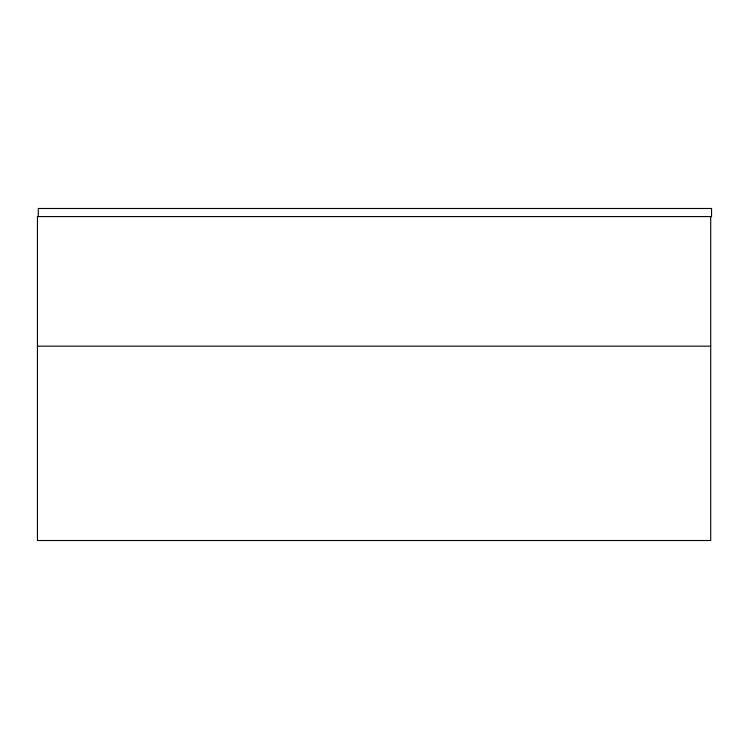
<?xml version="1.0" encoding="UTF-8"?>
<svg xmlns="http://www.w3.org/2000/svg" width="749" height="749" viewBox="0 0 749 749"><rect width="100%" height="100%" fill="white"/><g stroke="black" fill="none" stroke-linecap="round" stroke-linejoin="round"><path stroke-width="1.12" d="M37.45 346.16L710.717 346.16M710.717 216.583L710.717 540.516L37.45 540.516L37.45 216.583L711.55 216.583L711.55 208.484L38.283 208.484L38.283 216.583"/></g></svg>
